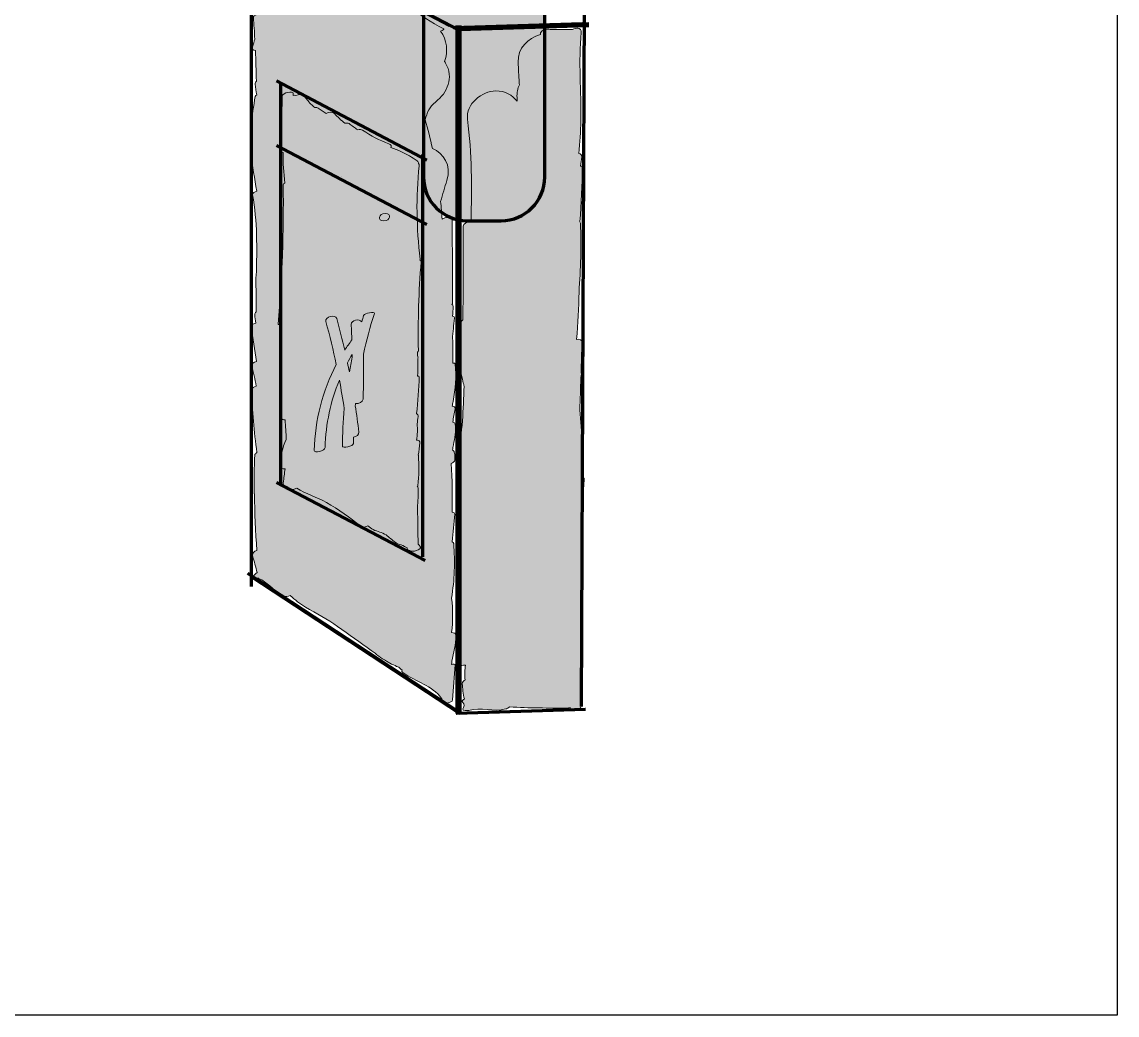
# Model space of a CAD drawing. Header units: inches. Extents: x -455 to 1024, y -792 to -26.
# Drawn here: x 734.8 to 1024, y -792 to -529.8 of the extents above; entities that cross this region are included whole.
import ezdxf

# ---------------------------------------------------------------- set-up
doc = ezdxf.new("R2010")
doc.units = ezdxf.units.IN
doc.header["$MEASUREMENT"] = 0
doc.layers.add('Box', color=7, linetype='Continuous')
doc.layers.add('Layer 1', color=7, linetype='Continuous')
picture_1 = doc.add_image_def('image1.png', size_in_pixel=(2720, 1532))

msp = doc.modelspace()

# ---------------------------------------------------------------- hatches: boundary and pattern name
at = {"layer": 'Box', "true_color": 0x231f20}
h = msp.add_hatch(color=250, dxfattribs=at)
h.dxf.hatch_style = 2
edge = h.paths.add_edge_path()
edge.add_spline(control_points=[(861.37, -582.25), (861.37, -582.25), (852.37, -582.25), (852.37, -582.25), (846.05, -582.25), (840.87, -577.08), (840.87, -570.75), (840.87, -570.75), (840.87, -184.95), (840.87, -184.95), (840.87, -178.62), (846.05, -173.45), (852.37, -173.45), (852.37, -173.45), (861.37, -173.45), (861.37, -173.45), (867.7, -173.45), (872.87, -178.62), (872.87, -184.95), (872.87, -184.95), (872.87, -570.75), (872.87, -570.75), (872.87, -577.08), (867.7, -582.25), (861.37, -582.25)], knot_values=[0, 0, 0, 0, 1, 1, 1, 2, 2, 2, 3, 3, 3, 4, 4, 4, 5, 5, 5, 6, 6, 6, 7, 7, 7, 8, 8, 8, 8], degree=3, periodic=1)
h = msp.add_hatch(color=250, dxfattribs=at)
h.dxf.hatch_style = 2
edge = h.paths.add_edge_path()
edge.add_spline(control_points=[(848.26, -699.4), (848.3, -699.12), (848.34, -698.83), (848.38, -698.55), (848.74, -696.31), (849.47, -694.14), (849.48, -691.87), (849.49, -691.24), (848.92, -690.99), (848.29, -691), (848.66, -687.98), (848.66, -684.94), (848.28, -681.88), (849.07, -677.14), (849.25, -672.35), (848.84, -667.48), (848.82, -667.25), (848.67, -667.1), (848.46, -667.01), (848.72, -664.59), (848.95, -662.16), (849.11, -659.73), (849.13, -659.4), (848.83, -659.25), (848.43, -659.22), (848.55, -654.92), (848.47, -650.63), (848.22, -646.34), (848.69, -646.15), (849.07, -645.85), (849.12, -645.47), (849.22, -644.76), (849.19, -644.04), (849.01, -643.35), (848.94, -643.1), (848.76, -642.95), (848.51, -642.87), (848.61, -642.39), (848.67, -641.9), (848.77, -641.44), (849.15, -639.62), (849.55, -637.83), (849.25, -635.97), (849.2, -635.67), (848.93, -635.52), (848.58, -635.47), (848.8, -634.28), (849.02, -633.09), (849.21, -631.9), (849.28, -631.48), (848.94, -631.28), (848.47, -631.24), (848.53, -630.82), (848.6, -630.4), (848.68, -630.02), (849.33, -626.68), (849.66, -623.44), (849.23, -620.06), (849.2, -619.89), (848.94, -619.82), (848.58, -619.83), (848.63, -617.88), (848.64, -615.92), (848.62, -613.95), (848.61, -613.77), (848.57, -613.62), (848.49, -613.49), (848.65, -611.65), (848.83, -609.81), (849.09, -607.97), (849.13, -607.69), (848.89, -607.54), (848.53, -607.49), (848.62, -606.62), (848.7, -605.76), (848.72, -604.89), (848.73, -604.63), (848.6, -604.47), (848.39, -604.36), (848.5, -604.27), (848.57, -604.16), (848.57, -604.05), (848.52, -596.51), (848.48, -588.97), (848.44, -581.42), (848.44, -581.1), (846.48, -581.31), (845.78, -581.83), (845.68, -580.27), (845.56, -578.71), (845.4, -577.16), (845.94, -575.31), (846.48, -573.45), (847.05, -571.6), (848.29, -567.54), (846.19, -564.49), (843.21, -563.14), (842.67, -560.61), (842.05, -558.1), (841.35, -555.61), (841.73, -553.77), (842.48, -552.09), (844.02, -550.91), (847.25, -548.41), (848.9, -544.49), (846.71, -540.64), (846.62, -540.49), (846.52, -540.34), (846.41, -540.19), (847.43, -537.59), (847.08, -534.41), (845.38, -532.22), (845.98, -531.95), (846.43, -531.63), (846.24, -531.55), (842.88, -530.02), (840.08, -527.7), (836.95, -525.77), (833.04, -523.36), (828.8, -521.5), (824.67, -519.49), (816.8, -515.66), (809.15, -511.42), (801.69, -506.83), (801.41, -506.66), (800.86, -506.73), (800.33, -506.9), (799.93, -506.65), (799.53, -506.39), (799.12, -506.14), (798.97, -506.05), (798.77, -506.01), (798.54, -506.01), (798.28, -505.75), (798.03, -505.49), (797.77, -505.24), (797.11, -504.61), (794.4, -505.69), (795.06, -506.31), (795.53, -506.76), (795.98, -507.23), (796.43, -507.68), (796.07, -507.89), (795.81, -508.18), (795.82, -508.51), (795.94, -511.32), (796.32, -514.07), (796.73, -516.81), (796.39, -517), (796.16, -517.27), (796.16, -517.59), (796.19, -520.96), (796.73, -524.4), (796.86, -527.79), (796.34, -527.98), (795.94, -528.25), (795.96, -528.58), (796.11, -530.48), (796.23, -532.38), (796.33, -534.29), (796.17, -534.96), (795.97, -535.63), (795.71, -536.3), (795.47, -536.93), (795.9, -537.24), (796.49, -537.3), (796.61, -540), (796.69, -542.7), (796.74, -545.4), (796.51, -545.62), (796.37, -545.89), (796.41, -546.2), (796.54, -547.15), (796.69, -548.08), (796.84, -549), (796.62, -549.13), (796.47, -549.28), (796.44, -549.44), (795.68, -554.4), (794.63, -559.5), (795.28, -564.53), (795.71, -567.84), (796.3, -571.13), (796.85, -574.42), (796.22, -574.62), (795.67, -574.97), (795.74, -575.37), (797.01, -582.46), (796.94, -589.59), (796.72, -596.76), (796.67, -596.86), (796.64, -596.98), (796.64, -597.1), (796.65, -600.17), (796.65, -603.25), (796.66, -606.32), (796.43, -606.53), (796.29, -606.79), (796.32, -607.08), (796.4, -607.81), (796.48, -608.53), (796.56, -609.26), (795.88, -609.46), (795.27, -609.84), (795.35, -610.28), (795.89, -613.3), (796.37, -616.34), (796.79, -619.38), (796.05, -619.57), (795.36, -620.01), (795.5, -620.51), (796, -622.3), (796.39, -624.1), (796.7, -625.92), (796.08, -626.1), (795.53, -626.42), (795.54, -626.82), (795.67, -632.4), (796.13, -637.95), (796.9, -643.47), (796.58, -643.61), (796.35, -643.79), (796.34, -644.01), (796.17, -647.45), (796.12, -650.89), (796.19, -654.33), (796.19, -654.34), (796.2, -654.35), (796.21, -654.36), (796.32, -659.36), (796.55, -664.35), (796.86, -669.33), (796.15, -669.53), (795.54, -670.07), (795.75, -670.76), (796.18, -672.22), (796.57, -673.68), (796.95, -675.16), (796.05, -675.69), (795.47, -676.67), (796.9, -676.67), (797.05, -676.67), (797.21, -676.65), (797.37, -676.6), (797.54, -676.86), (797.84, -677), (798.17, -677.04), (800.19, -678.34), (801.72, -680.3), (803.91, -681.34), (804.44, -681.59), (805.13, -681.44), (805.67, -681.25), (806.98, -682.33), (808.28, -683.43), (809.73, -684.31), (812.59, -686.03), (815.46, -687.4), (818.2, -689.37), (821.17, -691.5), (824.13, -693.63), (827.09, -695.76), (828.4, -696.7), (829.68, -697.73), (831.07, -698.54), (831.65, -698.94), (832.28, -699.25), (832.95, -699.49), (833.59, -699.84), (834.06, -700.07), (834.39, -700.17), (834.65, -700.43), (834.93, -700.66), (835.23, -700.86), (835.11, -701.12), (835.16, -701.39), (835.51, -701.63), (839, -704.12), (843.05, -704.74), (845.66, -708.44), (845.69, -708.48), (845.72, -708.51), (845.75, -708.54), (845.73, -708.88), (845.7, -709.23), (845.67, -709.58), (845.65, -709.88), (848.51, -709.61), (848.57, -708.8), (848.8, -705.7), (849.04, -702.59), (849.27, -699.49), (849.28, -699.37), (848.82, -699.34), (848.26, -699.4)], knot_values=[0, 0, 0, 0, 1, 1, 1, 2, 2, 2, 3, 3, 3, 4, 4, 4, 5, 5, 5, 6, 6, 6, 7, 7, 7, 8, 8, 8, 9, 9, 9, 10, 10, 10, 11, 11, 11, 12, 12, 12, 13, 13, 13, 14, 14, 14, 15, 15, 15, 16, 16, 16, 17, 17, 17, 18, 18, 18, 19, 19, 19, 20, 20, 20, 21, 21, 21, 22, 22, 22, 23, 23, 23, 24, 24, 24, 25, 25, 25, 26, 26, 26, 27, 27, 27, 28, 28, 28, 29, 29, 29, 30, 30, 30, 31, 31, 31, 32, 32, 32, 33, 33, 33, 34, 34, 34, 35, 35, 35, 36, 36, 36, 37, 37, 37, 38, 38, 38, 39, 39, 39, 40, 40, 40, 41, 41, 41, 42, 42, 42, 43, 43, 43, 44, 44, 44, 45, 45, 45, 46, 46, 46, 47, 47, 47, 48, 48, 48, 49, 49, 49, 50, 50, 50, 51, 51, 51, 52, 52, 52, 53, 53, 53, 54, 54, 54, 55, 55, 55, 56, 56, 56, 57, 57, 57, 58, 58, 58, 59, 59, 59, 60, 60, 60, 61, 61, 61, 62, 62, 62, 63, 63, 63, 64, 64, 64, 65, 65, 65, 66, 66, 66, 67, 67, 67, 68, 68, 68, 69, 69, 69, 70, 70, 70, 71, 71, 71, 72, 72, 72, 73, 73, 73, 74, 74, 74, 75, 75, 75, 76, 76, 76, 77, 77, 77, 78, 78, 78, 79, 79, 79, 80, 80, 80, 81, 81, 81, 82, 82, 82, 83, 83, 83, 84, 84, 84, 85, 85, 85, 86, 86, 86, 87, 87, 87, 88, 88, 88, 89, 89, 89, 90, 90, 90, 91, 91, 91, 92, 92, 92, 93, 93, 93, 94, 94, 94, 95, 95, 95, 96, 96, 96, 97, 97, 97, 98, 98, 98, 98], degree=3, periodic=1)
h = msp.add_hatch(color=250, dxfattribs=at)
h.dxf.hatch_style = 2
edge = h.paths.add_edge_path()
edge.add_spline(control_points=[(882.83, -661.65), (882.82, -661.42), (882.74, -661.23), (882.62, -661.08), (882.8, -657.6), (883, -654.11), (883.27, -650.64), (883.31, -650.19), (883.06, -649.92), (882.71, -649.79), (883.69, -643.98), (882.52, -638.07), (882.12, -632.19), (882.24, -629.36), (882.33, -626.53), (882.42, -623.7), (882.47, -623.42), (882.51, -623.13), (882.57, -622.85), (882.6, -622.71), (882.55, -622.61), (882.46, -622.54), (882.54, -619.8), (882.63, -617.07), (882.75, -614.35), (882.78, -613.67), (882.04, -613.47), (881.3, -613.58), (881.66, -609.42), (881.87, -605.26), (881.93, -601.08), (882.35, -595.02), (882.58, -588.96), (882.29, -582.87), (882.28, -582.73), (882.24, -582.62), (882.18, -582.51), (882.55, -577.66), (882.78, -572.81), (882.76, -567.98), (882.76, -567.88), (882.58, -567.84), (882.31, -567.83), (882.44, -567.05), (882.57, -566.26), (882.66, -565.47), (882.73, -564.9), (882.35, -564.6), (881.86, -564.51), (882.18, -561.62), (882.38, -558.73), (882.43, -555.82), (882.56, -548.03), (881.74, -540.3), (882.54, -532.53), (882.56, -532.37), (882.53, -532.24), (882.48, -532.13), (882.36, -531.58), (881.78, -531.19), (880.88, -531.5), (880.64, -531.58), (880.41, -531.66), (880.19, -531.73), (878.34, -531.72), (876.49, -531.73), (874.64, -531.78), (874.18, -531.72), (873.72, -531.68), (873.24, -531.68), (872.24, -531.69), (871.66, -532.48), (871.75, -533.12), (868.49, -533.95), (865.68, -536.76), (865.86, -540.38), (865.95, -542.17), (866.04, -543.96), (866.13, -545.75), (866.14, -545.95), (866.16, -546.15), (866.19, -546.34), (865.75, -547.3), (865.51, -548.43), (865.56, -549.75), (865.57, -550.07), (865.59, -550.39), (865.61, -550.71), (864.34, -549.06), (862.46, -547.97), (859.99, -547.97), (856.34, -547.97), (851.98, -551.42), (852.49, -555.47), (853.65, -564.51), (853.62, -573.5), (853.44, -582.5), (852.58, -582.5), (851.33, -582.98), (851.34, -583.7), (851.37, -591.94), (851.35, -600.18), (851.27, -608.42), (851, -608.6), (850.81, -608.85), (850.77, -609.14), (850.11, -614.61), (849.98, -619.78), (851.38, -625.13), (851.46, -625.4), (851.52, -625.67), (851.59, -625.95), (851.42, -632.06), (851.03, -638.18), (850.11, -644.02), (849.91, -645.33), (850.14, -646.93), (850.77, -647.79), (850.52, -647.96), (850.36, -648.16), (850.37, -648.38), (850.61, -653.53), (850.51, -658.65), (850.05, -663.79), (850.02, -664.1), (850.35, -664.24), (850.79, -664.25), (850.79, -664.26), (850.78, -664.26), (850.78, -664.26), (850.83, -676.01), (850.78, -687.76), (850.64, -699.51), (850.64, -699.68), (851.26, -699.69), (851.92, -699.58), (851.88, -700.18), (851.84, -700.78), (851.79, -701.37), (851.73, -702.14), (851.78, -702.84), (851.9, -703.49), (851.43, -703.72), (851.07, -704.08), (851.12, -704.51), (851.24, -705.59), (851.23, -707.26), (851.67, -708.51), (851.11, -708.8), (850.78, -709.18), (851.27, -709.43), (851.91, -709.77), (851.45, -710.7), (851.22, -711.15), (850.88, -711.82), (852.69, -711.57), (852.82, -711.53), (856.01, -710.55), (859.35, -712.03), (862.63, -711.16), (862.75, -711.13), (863.23, -710.9), (863.58, -710.64), (868.76, -710.89), (873.94, -710.98), (879.13, -710.9), (879.28, -710.9), (879.44, -710.85), (879.6, -710.8), (879.43, -712.04), (882.35, -711.57), (882.51, -710.48), (882.91, -707.75), (882.96, -705.04), (882.7, -702.3), (882.69, -702.21), (882.66, -702.14), (882.62, -702.07), (882.62, -702.04), (882.62, -702.02), (882.62, -701.99), (882.73, -701.49), (882.79, -700.98), (882.76, -700.48), (882.75, -700.11), (882.7, -699.76), (882.64, -699.42), (882.63, -699.13), (882.64, -698.84), (882.63, -698.55), (882.63, -698.5), (882.61, -698.45), (882.6, -698.4), (882.62, -697.88), (882.65, -697.37), (882.66, -696.85), (882.66, -696.82), (882.65, -696.8), (882.65, -696.77), (882.89, -692.54), (882.68, -688.23), (882.71, -684.05), (882.71, -683.93), (882.6, -683.86), (882.43, -683.81), (882.76, -680.74), (882.89, -677.66), (882.8, -674.55), (882.8, -674.52), (882.79, -674.5), (882.77, -674.48), (882.94, -671.82), (883.01, -669.16), (882.99, -666.56), (882.99, -666.56), (882.99, -666.5), (882.99, -666.5), (882.99, -666.49), (882.99, -666.49), (882.99, -666.49), (882.97, -664.85), (882.93, -663.23), (882.83, -661.65)], knot_values=[0, 0, 0, 0, 1, 1, 1, 2, 2, 2, 3, 3, 3, 4, 4, 4, 5, 5, 5, 6, 6, 6, 7, 7, 7, 8, 8, 8, 9, 9, 9, 10, 10, 10, 11, 11, 11, 12, 12, 12, 13, 13, 13, 14, 14, 14, 15, 15, 15, 16, 16, 16, 17, 17, 17, 18, 18, 18, 19, 19, 19, 20, 20, 20, 21, 21, 21, 22, 22, 22, 23, 23, 23, 24, 24, 24, 25, 25, 25, 26, 26, 26, 27, 27, 27, 28, 28, 28, 29, 29, 29, 30, 30, 30, 31, 31, 31, 32, 32, 32, 33, 33, 33, 34, 34, 34, 35, 35, 35, 36, 36, 36, 37, 37, 37, 38, 38, 38, 39, 39, 39, 40, 40, 40, 41, 41, 41, 42, 42, 42, 43, 43, 43, 44, 44, 44, 45, 45, 45, 46, 46, 46, 47, 47, 47, 48, 48, 48, 49, 49, 49, 50, 50, 50, 51, 51, 51, 52, 52, 52, 53, 53, 53, 54, 54, 54, 55, 55, 55, 56, 56, 56, 57, 57, 57, 58, 58, 58, 59, 59, 59, 60, 60, 60, 61, 61, 61, 62, 62, 62, 63, 63, 63, 64, 64, 64, 65, 65, 65, 66, 66, 66, 67, 67, 67, 68, 68, 68, 69, 69, 69, 70, 70, 70, 71, 71, 71, 72, 72, 72, 73, 73, 73, 74, 74, 74, 74], degree=3, periodic=1)
at = {"layer": 'Box', "true_color": 0xa83a22}
h = msp.add_hatch(color=34, dxfattribs=at)
h.dxf.hatch_style = 2
edge = h.paths.add_edge_path()
edge.add_spline(control_points=[(839.47, -667.67), (839.39, -664.55), (839.33, -661.44), (839.31, -658.33), (839.3, -658.23), (839.28, -658.15), (839.25, -658.08), (839.43, -656.31), (839.52, -654.53), (839.49, -652.74), (839.48, -652.63), (839.38, -652.56), (839.2, -652.52), (839.31, -652.42), (839.38, -652.32), (839.39, -652.21), (839.66, -649.53), (839.71, -646.86), (839.52, -644.17), (839.52, -644.15), (839.5, -644.14), (839.49, -644.12), (839.65, -643.06), (839.79, -641.99), (839.91, -640.92), (839.97, -640.42), (839.57, -640.19), (839.06, -640.16), (839.23, -638.74), (839.36, -637.33), (839.18, -635.89), (839.28, -635.24), (839.37, -634.59), (839.47, -633.94), (839.53, -633.55), (839.34, -633.31), (839.03, -633.18), (839.39, -629.94), (839.65, -626.69), (839.77, -623.43), (839.77, -623.32), (839.57, -623.26), (839.27, -623.26), (839.28, -623.21), (839.31, -623.17), (839.31, -623.11), (839.43, -621.67), (839.43, -620.25), (839.37, -618.83), (839.39, -618.7), (839.4, -618.56), (839.42, -618.43), (839.43, -618.3), (839.4, -618.2), (839.34, -618.11), (839.31, -617.73), (839.29, -617.35), (839.27, -616.97), (839.43, -616.83), (839.53, -616.67), (839.53, -616.48), (839.36, -608.67), (839.6, -600.88), (840.24, -593.09), (840.26, -592.88), (840.13, -592.76), (839.92, -592.68), (839.95, -592.59), (839.97, -592.5), (839.96, -592.41), (839.06, -584.07), (838.79, -576.06), (839.76, -567.73), (839.79, -567.47), (839.69, -567.28), (839.52, -567.15), (839.56, -566.91), (839.48, -566.66), (839.17, -566.44), (837.87, -565.49), (836.5, -564.69), (835.04, -564.03), (834.12, -563.61), (833.15, -563.32), (832.22, -562.94), (832.45, -562.57), (832.38, -562.17), (831.73, -561.93), (829.26, -561.02), (826.97, -559.82), (824.8, -558.34), (824.47, -558.12), (823.98, -558.12), (823.5, -558.25), (822.74, -557.7), (821.97, -557.16), (821.21, -556.6), (820.98, -556.42), (820.54, -556.43), (820.08, -556.53), (819.1, -555.73), (818.17, -554.87), (817.33, -553.9), (816.9, -553.41), (815.82, -553.54), (815.13, -553.93), (814.45, -553.47), (813.76, -553.01), (813.1, -552.52), (812.9, -552.37), (812.57, -552.34), (812.2, -552.39), (811.83, -552.07), (811.46, -551.76), (811.09, -551.45), (810.49, -550.72), (809.89, -549.97), (809.27, -549.21), (808.88, -548.73), (807.88, -548.83), (807.18, -549.18), (806.98, -549.13), (806.74, -549.12), (806.46, -549.16), (806.47, -548.98), (806.47, -548.79), (806.48, -548.61), (806.5, -547.92), (803.61, -548.38), (803.58, -549.39), (803.45, -554.24), (803.32, -559.1), (803.2, -563.95), (803.19, -564.15), (803.44, -564.25), (803.79, -564.27), (803.77, -566.95), (803.95, -569.62), (804.24, -572.29), (804, -572.43), (803.84, -572.58), (803.84, -572.76), (803.98, -585.06), (803.54, -597.33), (802.5, -609.58), (802.49, -609.69), (802.86, -609.73), (803.34, -609.69), (803.47, -617.68), (803.5, -625.68), (803.41, -633.67), (803.37, -633.76), (803.35, -633.85), (803.36, -633.95), (803.38, -634.08), (803.39, -634.22), (803.41, -634.35), (803.44, -634.69), (803.84, -634.82), (804.33, -634.8), (804.46, -636.55), (804.57, -638.29), (804.64, -640.03), (803.54, -642.15), (803.22, -644.48), (803, -646.88), (802.93, -647.57), (803.6, -647.81), (804.31, -647.74), (804.17, -648.98), (804.02, -650.21), (803.84, -651.44), (803.81, -651.64), (803.86, -651.8), (803.94, -651.92), (803.88, -652.39), (804.44, -652.55), (805.08, -652.49), (805.07, -652.71), (805.06, -652.93), (805.05, -653.15), (805.04, -653.45), (806.57, -653.3), (807.41, -652.89), (809.88, -654.39), (812.7, -655.23), (815.23, -656.63), (818.47, -658.42), (821.43, -660.69), (824.37, -662.91), (824.83, -663.26), (825.62, -663.15), (826.21, -662.83), (826.65, -663.17), (827.08, -663.53), (827.6, -663.8), (828.74, -664.41), (829.89, -664.45), (830.99, -665.23), (831.83, -665.82), (832.55, -666.58), (833.4, -667.16), (834.19, -667.69), (835.68, -668.04), (836.58, -668.63), (836.58, -668.69), (836.58, -668.76), (836.58, -668.82), (836.59, -669.12), (836.87, -669.27), (837.26, -669.3), (837.92, -669.96), (840.41, -669), (840.08, -668.42), (839.88, -668.09), (839.68, -667.85), (839.47, -667.67)], knot_values=[0, 0, 0, 0, 1, 1, 1, 2, 2, 2, 3, 3, 3, 4, 4, 4, 5, 5, 5, 6, 6, 6, 7, 7, 7, 8, 8, 8, 9, 9, 9, 10, 10, 10, 11, 11, 11, 12, 12, 12, 13, 13, 13, 14, 14, 14, 15, 15, 15, 16, 16, 16, 17, 17, 17, 18, 18, 18, 19, 19, 19, 20, 20, 20, 21, 21, 21, 22, 22, 22, 23, 23, 23, 24, 24, 24, 25, 25, 25, 26, 26, 26, 27, 27, 27, 28, 28, 28, 29, 29, 29, 30, 30, 30, 31, 31, 31, 32, 32, 32, 33, 33, 33, 34, 34, 34, 35, 35, 35, 36, 36, 36, 37, 37, 37, 38, 38, 38, 39, 39, 39, 40, 40, 40, 41, 41, 41, 42, 42, 42, 43, 43, 43, 44, 44, 44, 45, 45, 45, 46, 46, 46, 47, 47, 47, 48, 48, 48, 49, 49, 49, 50, 50, 50, 51, 51, 51, 52, 52, 52, 53, 53, 53, 54, 54, 54, 55, 55, 55, 56, 56, 56, 57, 57, 57, 58, 58, 58, 59, 59, 59, 60, 60, 60, 61, 61, 61, 62, 62, 62, 63, 63, 63, 64, 64, 64, 65, 65, 65, 66, 66, 66, 67, 67, 67, 68, 68, 68, 69, 69, 69, 70, 70, 70, 71, 71, 71, 72, 72, 72, 72], degree=3, periodic=1)
at = {"layer": 'Box', "true_color": 0xa63910}
h = msp.add_hatch(color=24, dxfattribs=at)
h.dxf.hatch_style = 2
edge = h.paths.add_edge_path()
edge.add_spline(control_points=[(830.71, -580.31), (829.1, -580.31), (828.44, -582.31), (830.42, -582.31), (832.03, -582.31), (832.68, -580.31), (830.71, -580.31)], knot_values=[0, 0, 0, 0, 1, 1, 1, 2, 2, 2, 2], degree=3, periodic=1)
at = {"layer": 'Box', "true_color": 0xd44b1d}
h = msp.add_hatch(color=22, dxfattribs=at)
h.dxf.hatch_style = 2
edge = h.paths.add_edge_path()
edge.add_spline(control_points=[(827.92, -606.73), (828.07, -606.28), (825.31, -606.56), (825.07, -607.27), (824.89, -607.82), (824.74, -608.37), (824.56, -608.92), (823.97, -608.02), (821.72, -608.53), (821.78, -609.61), (821.85, -610.98), (821.91, -612.34), (821.95, -613.71), (821.3, -614.61), (820.67, -615.52), (820.07, -616.44), (819.44, -613.65), (818.74, -610.87), (817.98, -608.1), (817.63, -606.83), (814.73, -607.61), (815.09, -608.88), (816.12, -612.65), (817.04, -616.43), (817.85, -620.24), (814.2, -627.18), (812.22, -634.84), (812.01, -642.89), (811.99, -643.65), (814.88, -643.17), (814.91, -642.11), (815.07, -635.89), (816.35, -629.9), (818.65, -624.31), (819.13, -626.82), (819.58, -629.33), (819.96, -631.86), (819.66, -635.18), (819.49, -638.52), (819.48, -641.88), (819.48, -642.26), (822.38, -641.88), (822.38, -641.11), (822.38, -640.55), (822.41, -640), (822.42, -639.44), (823.16, -639.27), (823.87, -638.76), (823.8, -638.07), (823.53, -635.74), (823.21, -633.41), (822.86, -631.09), (822.88, -630.9), (822.9, -630.7), (822.92, -630.51), (823.77, -630.61), (824.89, -630.15), (824.92, -629.38), (825.04, -625.41), (825.06, -621.45), (824.99, -617.49), (825.79, -613.87), (826.75, -610.28), (827.92, -606.73)], knot_values=[0, 0, 0, 0, 1, 1, 1, 2, 2, 2, 3, 3, 3, 4, 4, 4, 5, 5, 5, 6, 6, 6, 7, 7, 7, 8, 8, 8, 9, 9, 9, 10, 10, 10, 11, 11, 11, 12, 12, 12, 13, 13, 13, 14, 14, 14, 15, 15, 15, 16, 16, 16, 17, 17, 17, 18, 18, 18, 19, 19, 19, 20, 20, 20, 21, 21, 21, 21], degree=3, periodic=1)
edge = h.paths.add_edge_path()
edge.add_spline(control_points=[(821.3, -622.15), (821.14, -621.35), (820.97, -620.56), (820.8, -619.77), (821.2, -619.03), (821.62, -618.3), (822.05, -617.58), (822.06, -617.82), (822.06, -618.06), (822.07, -618.3), (821.79, -619.58), (821.53, -620.86), (821.3, -622.15)], knot_values=[0, 0, 0, 0, 1, 1, 1, 2, 2, 2, 3, 3, 3, 4, 4, 4, 4], degree=3, periodic=1)

# ---------------------------------------------------------------- linework, layer by layer
at = {"layer": 'Box', "color": 250, "lineweight": 106, "true_color": 0x404041}
for points in [[(792.96, -501.86), (847.71, -530.71)], [(795.15, -502.94), (849.9, -531.8)], [(795.15, -502.94), (849.9, -531.8)], [(795.37, -501.43), (795.37, -676.2)], [(795.37, -504.03), (795.37, -678.8)], [(882.77, -530.3), (848.67, -531.3)], [(849.67, -530.71), (849.67, -712.33)], [(849.98, -530.71), (849.98, -712.33)], [(884.56, -530.3), (850.46, -531.3)], [(850.46, -530.71), (850.46, -712.33)], [(884.56, -530.8), (850.46, -531.81)], [(802.09, -562.35), (841.75, -583.25)], [(794.37, -675.33), (849.46, -711.46)], [(795.37, -676.2), (850.46, -712.33)], [(883.53, -711.32), (849.49, -712.33)], [(883.67, -711.33), (849.62, -712.33)]]:
    msp.add_lwpolyline(points, dxfattribs=at)
at = {"layer": 'Box', "color": 250, "lineweight": 106, "true_color": 0x231f20}
msp.add_lwpolyline([(883.36, -505.17), (882.51, -710.48)], dxfattribs=at)
at = {"layer": 'Box', "color": 17, "lineweight": 106, "true_color": 0x923825}
for points in [[(802.09, -545.35), (841.75, -566.25)], [(803.09, -545.87), (803.09, -652.13)], [(840.59, -564.75), (840.59, -671)], [(802.09, -651.35), (841.28, -672)]]:
    msp.add_lwpolyline(points, dxfattribs=at)
at = {"layer": 'Box', "color": 250, "lineweight": 35, "true_color": 0x404041}
msp.add_lwpolyline([(819.33, -570.67), (819.33, -570.67)], dxfattribs=at)
at = {"layer": 'Box', "color": 250, "lineweight": 106, "true_color": 0x231f20}
msp.add_open_spline([(861.37, -582.25), (861.37, -582.25), (852.37, -582.25), (852.37, -582.25), (846.05, -582.25), (840.87, -577.08), (840.87, -570.75), (840.87, -570.75), (840.87, -184.95), (840.87, -184.95), (840.87, -178.62), (846.05, -173.45), (852.37, -173.45), (852.37, -173.45), (861.37, -173.45), (861.37, -173.45), (867.7, -173.45), (872.87, -178.62), (872.87, -184.95), (872.87, -184.95), (872.87, -570.75), (872.87, -570.75), (872.87, -577.08), (867.7, -582.25), (861.37, -582.25)], degree=3, knots=[0, 0, 0, 0, 1, 1, 1, 2, 2, 2, 3, 3, 3, 4, 4, 4, 5, 5, 5, 6, 6, 6, 7, 7, 7, 8, 8, 8, 8], dxfattribs=at)
at = {"layer": 'Box', "lineweight": 0}
for points, knots in [([(848.26, -699.4), (848.3, -699.12), (848.34, -698.83), (848.38, -698.55), (848.74, -696.31), (849.47, -694.14), (849.48, -691.87), (849.49, -691.24), (848.92, -690.99), (848.29, -691), (848.66, -687.98), (848.66, -684.94), (848.28, -681.88), (849.07, -677.14), (849.25, -672.35), (848.84, -667.48), (848.82, -667.25), (848.67, -667.1), (848.46, -667.01), (848.72, -664.59), (848.95, -662.16), (849.11, -659.73), (849.13, -659.4), (848.83, -659.25), (848.43, -659.22), (848.55, -654.92), (848.47, -650.63), (848.22, -646.34), (848.69, -646.15), (849.07, -645.85), (849.12, -645.47), (849.22, -644.76), (849.19, -644.04), (849.01, -643.35), (848.94, -643.1), (848.76, -642.95), (848.51, -642.87), (848.61, -642.39), (848.67, -641.9), (848.77, -641.44), (849.15, -639.62), (849.55, -637.83), (849.25, -635.97), (849.2, -635.67), (848.93, -635.52), (848.58, -635.47), (848.8, -634.28), (849.02, -633.09), (849.21, -631.9), (849.28, -631.48), (848.94, -631.28), (848.47, -631.24), (848.53, -630.82), (848.6, -630.4), (848.68, -630.02), (849.33, -626.68), (849.66, -623.44), (849.23, -620.06), (849.2, -619.89), (848.94, -619.82), (848.58, -619.83), (848.63, -617.88), (848.64, -615.92), (848.62, -613.95), (848.61, -613.77), (848.57, -613.62), (848.49, -613.49), (848.65, -611.65), (848.83, -609.81), (849.09, -607.97), (849.13, -607.69), (848.89, -607.54), (848.53, -607.49), (848.62, -606.62), (848.7, -605.76), (848.72, -604.89), (848.73, -604.63), (848.6, -604.47), (848.39, -604.36), (848.5, -604.27), (848.57, -604.16), (848.57, -604.05), (848.52, -596.51), (848.48, -588.97), (848.44, -581.42), (848.44, -581.1), (846.48, -581.31), (845.78, -581.83), (845.68, -580.27), (845.56, -578.71), (845.4, -577.16), (845.94, -575.31), (846.48, -573.45), (847.05, -571.6), (848.29, -567.54), (846.19, -564.49), (843.21, -563.14), (842.67, -560.61), (842.05, -558.1), (841.35, -555.61), (841.73, -553.77), (842.48, -552.09), (844.02, -550.91), (847.25, -548.41), (848.9, -544.49), (846.71, -540.64), (846.62, -540.49), (846.52, -540.34), (846.41, -540.19), (847.43, -537.59), (847.08, -534.41), (845.38, -532.22), (845.98, -531.95), (846.43, -531.63), (846.24, -531.55), (842.88, -530.02), (840.08, -527.7), (836.95, -525.77), (833.04, -523.36), (828.8, -521.5), (824.67, -519.49), (816.8, -515.66), (809.15, -511.42), (801.69, -506.83), (801.41, -506.66), (800.86, -506.73), (800.33, -506.9), (799.93, -506.65), (799.53, -506.39), (799.12, -506.14), (798.97, -506.05), (798.77, -506.01), (798.54, -506.01), (798.28, -505.75), (798.03, -505.49), (797.77, -505.24), (797.11, -504.61), (794.4, -505.69), (795.06, -506.31), (795.53, -506.76), (795.98, -507.23), (796.43, -507.68), (796.07, -507.89), (795.81, -508.18), (795.82, -508.51), (795.94, -511.32), (796.32, -514.07), (796.73, -516.81), (796.39, -517), (796.16, -517.27), (796.16, -517.59), (796.19, -520.96), (796.73, -524.4), (796.86, -527.79), (796.34, -527.98), (795.94, -528.25), (795.96, -528.58), (796.11, -530.48), (796.23, -532.38), (796.33, -534.29), (796.17, -534.96), (795.97, -535.63), (795.71, -536.3), (795.47, -536.93), (795.9, -537.24), (796.49, -537.3), (796.61, -540), (796.69, -542.7), (796.74, -545.4), (796.51, -545.62), (796.37, -545.89), (796.41, -546.2), (796.54, -547.15), (796.69, -548.08), (796.84, -549), (796.62, -549.13), (796.47, -549.28), (796.44, -549.44), (795.68, -554.4), (794.63, -559.5), (795.28, -564.53), (795.71, -567.84), (796.3, -571.13), (796.85, -574.42), (796.22, -574.62), (795.67, -574.97), (795.74, -575.37), (797.01, -582.46), (796.94, -589.59), (796.72, -596.76), (796.67, -596.86), (796.64, -596.98), (796.64, -597.1), (796.65, -600.17), (796.65, -603.25), (796.66, -606.32), (796.43, -606.53), (796.29, -606.79), (796.32, -607.08), (796.4, -607.81), (796.48, -608.53), (796.56, -609.26), (795.88, -609.46), (795.27, -609.84), (795.35, -610.28), (795.89, -613.3), (796.37, -616.34), (796.79, -619.38), (796.05, -619.57), (795.36, -620.01), (795.5, -620.51), (796, -622.3), (796.39, -624.1), (796.7, -625.92), (796.08, -626.1), (795.53, -626.42), (795.54, -626.82), (795.67, -632.4), (796.13, -637.95), (796.9, -643.47), (796.58, -643.61), (796.35, -643.79), (796.34, -644.01), (796.17, -647.45), (796.12, -650.89), (796.19, -654.33), (796.19, -654.34), (796.2, -654.35), (796.21, -654.36), (796.32, -659.36), (796.55, -664.35), (796.86, -669.33), (796.15, -669.53), (795.54, -670.07), (795.75, -670.76), (796.18, -672.22), (796.57, -673.68), (796.95, -675.16), (796.05, -675.69), (795.47, -676.67), (796.9, -676.67), (797.05, -676.67), (797.21, -676.65), (797.37, -676.6), (797.54, -676.86), (797.84, -677), (798.17, -677.04), (800.19, -678.34), (801.72, -680.3), (803.91, -681.34), (804.44, -681.59), (805.13, -681.44), (805.67, -681.25), (806.98, -682.33), (808.28, -683.43), (809.73, -684.31), (812.59, -686.03), (815.46, -687.4), (818.2, -689.37), (821.17, -691.5), (824.13, -693.63), (827.09, -695.76), (828.4, -696.7), (829.68, -697.73), (831.07, -698.54), (831.65, -698.94), (832.28, -699.25), (832.95, -699.49), (833.59, -699.84), (834.06, -700.07), (834.39, -700.17), (834.65, -700.43), (834.93, -700.66), (835.23, -700.86), (835.11, -701.12), (835.16, -701.39), (835.51, -701.63), (839, -704.12), (843.05, -704.74), (845.66, -708.44), (845.69, -708.48), (845.72, -708.51), (845.75, -708.54), (845.73, -708.88), (845.7, -709.23), (845.67, -709.58), (845.65, -709.88), (848.51, -709.61), (848.57, -708.8), (848.8, -705.7), (849.04, -702.59), (849.27, -699.49), (849.28, -699.37), (848.82, -699.34), (848.26, -699.4)], [0, 0, 0, 0, 1, 1, 1, 2, 2, 2, 3, 3, 3, 4, 4, 4, 5, 5, 5, 6, 6, 6, 7, 7, 7, 8, 8, 8, 9, 9, 9, 10, 10, 10, 11, 11, 11, 12, 12, 12, 13, 13, 13, 14, 14, 14, 15, 15, 15, 16, 16, 16, 17, 17, 17, 18, 18, 18, 19, 19, 19, 20, 20, 20, 21, 21, 21, 22, 22, 22, 23, 23, 23, 24, 24, 24, 25, 25, 25, 26, 26, 26, 27, 27, 27, 28, 28, 28, 29, 29, 29, 30, 30, 30, 31, 31, 31, 32, 32, 32, 33, 33, 33, 34, 34, 34, 35, 35, 35, 36, 36, 36, 37, 37, 37, 38, 38, 38, 39, 39, 39, 40, 40, 40, 41, 41, 41, 42, 42, 42, 43, 43, 43, 44, 44, 44, 45, 45, 45, 46, 46, 46, 47, 47, 47, 48, 48, 48, 49, 49, 49, 50, 50, 50, 51, 51, 51, 52, 52, 52, 53, 53, 53, 54, 54, 54, 55, 55, 55, 56, 56, 56, 57, 57, 57, 58, 58, 58, 59, 59, 59, 60, 60, 60, 61, 61, 61, 62, 62, 62, 63, 63, 63, 64, 64, 64, 65, 65, 65, 66, 66, 66, 67, 67, 67, 68, 68, 68, 69, 69, 69, 70, 70, 70, 71, 71, 71, 72, 72, 72, 73, 73, 73, 74, 74, 74, 75, 75, 75, 76, 76, 76, 77, 77, 77, 78, 78, 78, 79, 79, 79, 80, 80, 80, 81, 81, 81, 82, 82, 82, 83, 83, 83, 84, 84, 84, 85, 85, 85, 86, 86, 86, 87, 87, 87, 88, 88, 88, 89, 89, 89, 90, 90, 90, 91, 91, 91, 92, 92, 92, 93, 93, 93, 94, 94, 94, 95, 95, 95, 96, 96, 96, 97, 97, 97, 98, 98, 98, 98]), ([(882.83, -661.65), (882.82, -661.42), (882.74, -661.23), (882.62, -661.08), (882.8, -657.6), (883, -654.11), (883.27, -650.64), (883.31, -650.19), (883.06, -649.92), (882.71, -649.79), (883.69, -643.98), (882.52, -638.07), (882.12, -632.19), (882.24, -629.36), (882.33, -626.53), (882.42, -623.7), (882.47, -623.42), (882.51, -623.13), (882.57, -622.85), (882.6, -622.71), (882.55, -622.61), (882.46, -622.54), (882.54, -619.8), (882.63, -617.07), (882.75, -614.35), (882.78, -613.67), (882.04, -613.47), (881.3, -613.58), (881.66, -609.42), (881.87, -605.26), (881.93, -601.08), (882.35, -595.02), (882.58, -588.96), (882.29, -582.87), (882.28, -582.73), (882.24, -582.62), (882.18, -582.51), (882.55, -577.66), (882.78, -572.81), (882.76, -567.98), (882.76, -567.88), (882.58, -567.84), (882.31, -567.83), (882.44, -567.05), (882.57, -566.26), (882.66, -565.47), (882.73, -564.9), (882.35, -564.6), (881.86, -564.51), (882.18, -561.62), (882.38, -558.73), (882.43, -555.82), (882.56, -548.03), (881.74, -540.3), (882.54, -532.53), (882.56, -532.37), (882.53, -532.24), (882.48, -532.13), (882.36, -531.58), (881.78, -531.19), (880.88, -531.5), (880.64, -531.58), (880.41, -531.66), (880.19, -531.73), (878.34, -531.72), (876.49, -531.73), (874.64, -531.78), (874.18, -531.72), (873.72, -531.68), (873.24, -531.68), (872.24, -531.69), (871.66, -532.48), (871.75, -533.12), (868.49, -533.95), (865.68, -536.76), (865.86, -540.38), (865.95, -542.17), (866.04, -543.96), (866.13, -545.75), (866.14, -545.95), (866.16, -546.15), (866.19, -546.34), (865.75, -547.3), (865.51, -548.43), (865.56, -549.75), (865.57, -550.07), (865.59, -550.39), (865.61, -550.71), (864.34, -549.06), (862.46, -547.97), (859.99, -547.97), (856.34, -547.97), (851.98, -551.42), (852.49, -555.47), (853.65, -564.51), (853.62, -573.5), (853.44, -582.5), (852.58, -582.5), (851.33, -582.98), (851.34, -583.7), (851.37, -591.94), (851.35, -600.18), (851.27, -608.42), (851, -608.6), (850.81, -608.85), (850.77, -609.14), (850.11, -614.61), (849.98, -619.78), (851.38, -625.13), (851.46, -625.4), (851.52, -625.67), (851.59, -625.95), (851.42, -632.06), (851.03, -638.18), (850.11, -644.02), (849.91, -645.33), (850.14, -646.93), (850.77, -647.79), (850.52, -647.96), (850.36, -648.16), (850.37, -648.38), (850.61, -653.53), (850.51, -658.65), (850.05, -663.79), (850.02, -664.1), (850.35, -664.24), (850.79, -664.25), (850.79, -664.26), (850.78, -664.26), (850.78, -664.26), (850.83, -676.01), (850.78, -687.76), (850.64, -699.51), (850.64, -699.68), (851.26, -699.69), (851.92, -699.58), (851.88, -700.18), (851.84, -700.78), (851.79, -701.37), (851.73, -702.14), (851.78, -702.84), (851.9, -703.49), (851.43, -703.72), (851.07, -704.08), (851.12, -704.51), (851.24, -705.59), (851.23, -707.26), (851.67, -708.51), (851.11, -708.8), (850.78, -709.18), (851.27, -709.43), (851.91, -709.77), (851.45, -710.7), (851.22, -711.15), (850.88, -711.82), (852.69, -711.57), (852.82, -711.53), (856.01, -710.55), (859.35, -712.03), (862.63, -711.16), (862.75, -711.13), (863.23, -710.9), (863.58, -710.64), (868.76, -710.89), (873.94, -710.98), (879.13, -710.9), (879.28, -710.9), (879.44, -710.85), (879.6, -710.8), (879.43, -712.04), (882.35, -711.57), (882.51, -710.48), (882.91, -707.75), (882.96, -705.04), (882.7, -702.3), (882.69, -702.21), (882.66, -702.14), (882.62, -702.07), (882.62, -702.04), (882.62, -702.02), (882.62, -701.99), (882.73, -701.49), (882.79, -700.98), (882.76, -700.48), (882.75, -700.11), (882.7, -699.76), (882.64, -699.42), (882.63, -699.13), (882.64, -698.84), (882.63, -698.55), (882.63, -698.5), (882.61, -698.45), (882.6, -698.4), (882.62, -697.88), (882.65, -697.37), (882.66, -696.85), (882.66, -696.82), (882.65, -696.8), (882.65, -696.77), (882.89, -692.54), (882.68, -688.23), (882.71, -684.05), (882.71, -683.93), (882.6, -683.86), (882.43, -683.81), (882.76, -680.74), (882.89, -677.66), (882.8, -674.55), (882.8, -674.52), (882.79, -674.5), (882.77, -674.48), (882.94, -671.82), (883.01, -669.16), (882.99, -666.56), (882.99, -666.56), (882.99, -666.5), (882.99, -666.5), (882.99, -666.49), (882.99, -666.49), (882.99, -666.49), (882.97, -664.85), (882.93, -663.23), (882.83, -661.65)], [0, 0, 0, 0, 1, 1, 1, 2, 2, 2, 3, 3, 3, 4, 4, 4, 5, 5, 5, 6, 6, 6, 7, 7, 7, 8, 8, 8, 9, 9, 9, 10, 10, 10, 11, 11, 11, 12, 12, 12, 13, 13, 13, 14, 14, 14, 15, 15, 15, 16, 16, 16, 17, 17, 17, 18, 18, 18, 19, 19, 19, 20, 20, 20, 21, 21, 21, 22, 22, 22, 23, 23, 23, 24, 24, 24, 25, 25, 25, 26, 26, 26, 27, 27, 27, 28, 28, 28, 29, 29, 29, 30, 30, 30, 31, 31, 31, 32, 32, 32, 33, 33, 33, 34, 34, 34, 35, 35, 35, 36, 36, 36, 37, 37, 37, 38, 38, 38, 39, 39, 39, 40, 40, 40, 41, 41, 41, 42, 42, 42, 43, 43, 43, 44, 44, 44, 45, 45, 45, 46, 46, 46, 47, 47, 47, 48, 48, 48, 49, 49, 49, 50, 50, 50, 51, 51, 51, 52, 52, 52, 53, 53, 53, 54, 54, 54, 55, 55, 55, 56, 56, 56, 57, 57, 57, 58, 58, 58, 59, 59, 59, 60, 60, 60, 61, 61, 61, 62, 62, 62, 63, 63, 63, 64, 64, 64, 65, 65, 65, 66, 66, 66, 67, 67, 67, 68, 68, 68, 69, 69, 69, 70, 70, 70, 71, 71, 71, 72, 72, 72, 73, 73, 73, 74, 74, 74, 74]), ([(839.47, -667.67), (839.39, -664.55), (839.33, -661.44), (839.31, -658.33), (839.3, -658.23), (839.28, -658.15), (839.25, -658.08), (839.43, -656.31), (839.52, -654.53), (839.49, -652.74), (839.48, -652.63), (839.38, -652.56), (839.2, -652.52), (839.31, -652.42), (839.38, -652.32), (839.39, -652.21), (839.66, -649.53), (839.71, -646.86), (839.52, -644.17), (839.52, -644.15), (839.5, -644.14), (839.49, -644.12), (839.65, -643.06), (839.79, -641.99), (839.91, -640.92), (839.97, -640.42), (839.57, -640.19), (839.06, -640.16), (839.23, -638.74), (839.36, -637.33), (839.18, -635.89), (839.28, -635.24), (839.37, -634.59), (839.47, -633.94), (839.53, -633.55), (839.34, -633.31), (839.03, -633.18), (839.39, -629.94), (839.65, -626.69), (839.77, -623.43), (839.77, -623.32), (839.57, -623.26), (839.27, -623.26), (839.28, -623.21), (839.31, -623.17), (839.31, -623.11), (839.43, -621.67), (839.43, -620.25), (839.37, -618.83), (839.39, -618.7), (839.4, -618.56), (839.42, -618.43), (839.43, -618.3), (839.4, -618.2), (839.34, -618.11), (839.31, -617.73), (839.29, -617.35), (839.27, -616.97), (839.43, -616.83), (839.53, -616.67), (839.53, -616.48), (839.36, -608.67), (839.6, -600.88), (840.24, -593.09), (840.26, -592.88), (840.13, -592.76), (839.92, -592.68), (839.95, -592.59), (839.97, -592.5), (839.96, -592.41), (839.06, -584.07), (838.79, -576.06), (839.76, -567.73), (839.79, -567.47), (839.69, -567.28), (839.52, -567.15), (839.56, -566.91), (839.48, -566.66), (839.17, -566.44), (837.87, -565.49), (836.5, -564.69), (835.04, -564.03), (834.12, -563.61), (833.15, -563.32), (832.22, -562.94), (832.45, -562.57), (832.38, -562.17), (831.73, -561.93), (829.26, -561.02), (826.97, -559.82), (824.8, -558.34), (824.47, -558.12), (823.98, -558.12), (823.5, -558.25), (822.74, -557.7), (821.97, -557.16), (821.21, -556.6), (820.98, -556.42), (820.54, -556.43), (820.08, -556.53), (819.1, -555.73), (818.17, -554.87), (817.33, -553.9), (816.9, -553.41), (815.82, -553.54), (815.13, -553.93), (814.45, -553.47), (813.76, -553.01), (813.1, -552.52), (812.9, -552.37), (812.57, -552.34), (812.2, -552.39), (811.83, -552.07), (811.46, -551.76), (811.09, -551.45), (810.49, -550.72), (809.89, -549.97), (809.27, -549.21), (808.88, -548.73), (807.88, -548.83), (807.18, -549.18), (806.98, -549.13), (806.74, -549.12), (806.46, -549.16), (806.47, -548.98), (806.47, -548.79), (806.48, -548.61), (806.5, -547.92), (803.61, -548.38), (803.58, -549.39), (803.45, -554.24), (803.32, -559.1), (803.2, -563.95), (803.19, -564.15), (803.44, -564.25), (803.79, -564.27), (803.77, -566.95), (803.95, -569.62), (804.24, -572.29), (804, -572.43), (803.84, -572.58), (803.84, -572.76), (803.98, -585.06), (803.54, -597.33), (802.5, -609.58), (802.49, -609.69), (802.86, -609.73), (803.34, -609.69), (803.47, -617.68), (803.5, -625.68), (803.41, -633.67), (803.37, -633.76), (803.35, -633.85), (803.36, -633.95), (803.38, -634.08), (803.39, -634.22), (803.41, -634.35), (803.44, -634.69), (803.84, -634.82), (804.33, -634.8), (804.46, -636.55), (804.57, -638.29), (804.64, -640.03), (803.54, -642.15), (803.22, -644.48), (803, -646.88), (802.93, -647.57), (803.6, -647.81), (804.31, -647.74), (804.17, -648.98), (804.02, -650.21), (803.84, -651.44), (803.81, -651.64), (803.86, -651.8), (803.94, -651.92), (803.88, -652.39), (804.44, -652.55), (805.08, -652.49), (805.07, -652.71), (805.06, -652.93), (805.05, -653.15), (805.04, -653.45), (806.57, -653.3), (807.41, -652.89), (809.88, -654.39), (812.7, -655.23), (815.23, -656.63), (818.47, -658.42), (821.43, -660.69), (824.37, -662.91), (824.83, -663.26), (825.62, -663.15), (826.21, -662.83), (826.65, -663.17), (827.08, -663.53), (827.6, -663.8), (828.74, -664.41), (829.89, -664.45), (830.99, -665.23), (831.83, -665.82), (832.55, -666.58), (833.4, -667.16), (834.19, -667.69), (835.68, -668.04), (836.58, -668.63), (836.58, -668.69), (836.58, -668.76), (836.58, -668.82), (836.59, -669.12), (836.87, -669.27), (837.26, -669.3), (837.92, -669.96), (840.41, -669), (840.08, -668.42), (839.88, -668.09), (839.68, -667.85), (839.47, -667.67)], [0, 0, 0, 0, 1, 1, 1, 2, 2, 2, 3, 3, 3, 4, 4, 4, 5, 5, 5, 6, 6, 6, 7, 7, 7, 8, 8, 8, 9, 9, 9, 10, 10, 10, 11, 11, 11, 12, 12, 12, 13, 13, 13, 14, 14, 14, 15, 15, 15, 16, 16, 16, 17, 17, 17, 18, 18, 18, 19, 19, 19, 20, 20, 20, 21, 21, 21, 22, 22, 22, 23, 23, 23, 24, 24, 24, 25, 25, 25, 26, 26, 26, 27, 27, 27, 28, 28, 28, 29, 29, 29, 30, 30, 30, 31, 31, 31, 32, 32, 32, 33, 33, 33, 34, 34, 34, 35, 35, 35, 36, 36, 36, 37, 37, 37, 38, 38, 38, 39, 39, 39, 40, 40, 40, 41, 41, 41, 42, 42, 42, 43, 43, 43, 44, 44, 44, 45, 45, 45, 46, 46, 46, 47, 47, 47, 48, 48, 48, 49, 49, 49, 50, 50, 50, 51, 51, 51, 52, 52, 52, 53, 53, 53, 54, 54, 54, 55, 55, 55, 56, 56, 56, 57, 57, 57, 58, 58, 58, 59, 59, 59, 60, 60, 60, 61, 61, 61, 62, 62, 62, 63, 63, 63, 64, 64, 64, 65, 65, 65, 66, 66, 66, 67, 67, 67, 68, 68, 68, 69, 69, 69, 70, 70, 70, 71, 71, 71, 72, 72, 72, 72]), ([(830.71, -580.31), (829.1, -580.31), (828.44, -582.31), (830.42, -582.31), (832.03, -582.31), (832.68, -580.31), (830.71, -580.31)], [0, 0, 0, 0, 1, 1, 1, 2, 2, 2, 2]), ([(827.92, -606.73), (828.07, -606.28), (825.31, -606.56), (825.07, -607.27), (824.89, -607.82), (824.74, -608.37), (824.56, -608.92), (823.97, -608.02), (821.72, -608.53), (821.78, -609.61), (821.85, -610.98), (821.91, -612.34), (821.95, -613.71), (821.3, -614.61), (820.67, -615.52), (820.07, -616.44), (819.44, -613.65), (818.74, -610.87), (817.98, -608.1), (817.63, -606.83), (814.73, -607.61), (815.09, -608.88), (816.12, -612.65), (817.04, -616.43), (817.85, -620.24), (814.2, -627.18), (812.22, -634.84), (812.01, -642.89), (811.99, -643.65), (814.88, -643.17), (814.91, -642.11), (815.07, -635.89), (816.35, -629.9), (818.65, -624.31), (819.13, -626.82), (819.58, -629.33), (819.96, -631.86), (819.66, -635.18), (819.49, -638.52), (819.48, -641.88), (819.48, -642.26), (822.38, -641.88), (822.38, -641.11), (822.38, -640.55), (822.41, -640), (822.42, -639.44), (823.16, -639.27), (823.87, -638.76), (823.8, -638.07), (823.53, -635.74), (823.21, -633.41), (822.86, -631.09), (822.88, -630.9), (822.9, -630.7), (822.92, -630.51), (823.77, -630.61), (824.89, -630.15), (824.92, -629.38), (825.04, -625.41), (825.06, -621.45), (824.99, -617.49), (825.79, -613.87), (826.75, -610.28), (827.92, -606.73)], [0, 0, 0, 0, 1, 1, 1, 2, 2, 2, 3, 3, 3, 4, 4, 4, 5, 5, 5, 6, 6, 6, 7, 7, 7, 8, 8, 8, 9, 9, 9, 10, 10, 10, 11, 11, 11, 12, 12, 12, 13, 13, 13, 14, 14, 14, 15, 15, 15, 16, 16, 16, 17, 17, 17, 18, 18, 18, 19, 19, 19, 20, 20, 20, 21, 21, 21, 21]), ([(821.3, -622.15), (821.14, -621.35), (820.97, -620.56), (820.8, -619.77), (821.2, -619.03), (821.62, -618.3), (822.05, -617.58), (822.06, -617.82), (822.06, -618.06), (822.07, -618.3), (821.79, -619.58), (821.53, -620.86), (821.3, -622.15)], [0, 0, 0, 0, 1, 1, 1, 2, 2, 2, 3, 3, 3, 4, 4, 4, 4])]:
    msp.add_open_spline(points, degree=3, knots=knots, dxfattribs=at)

# ---------------------------------------------------------------- pictures from other files: only their frames are drawn
at = {"layer": 'Layer 1'}
image = msp.add_image(picture_1, insert=(-336, -792), size_in_units=(1360, 766), dxfattribs=at)

doc.saveas('drawing.dxf')
